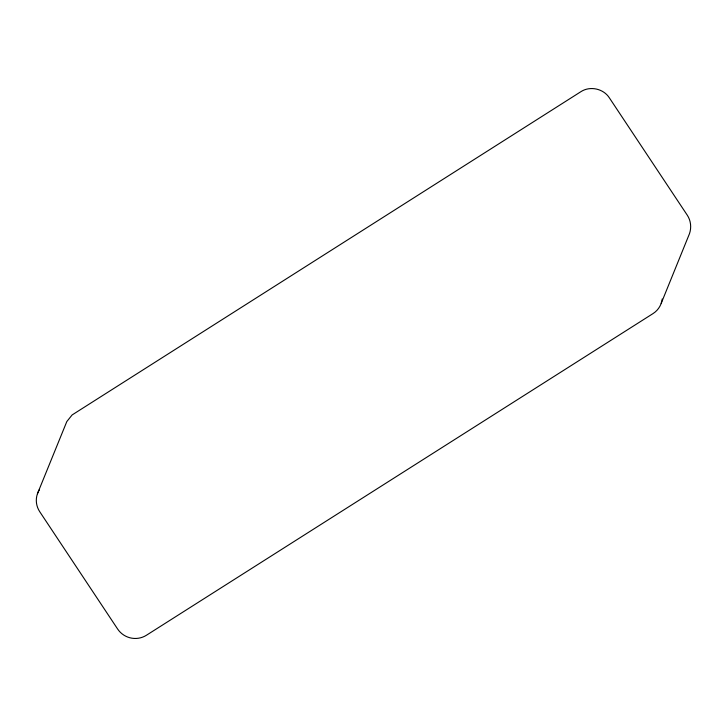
<?xml version="1.0" encoding="UTF-8"?>
<svg xmlns="http://www.w3.org/2000/svg" width="727" height="727" viewBox="0 0 727 727"><rect width="100%" height="100%" fill="white"/><g stroke="black" fill="none" stroke-linecap="round" stroke-linejoin="round"><path stroke-width="1.09" d="M37.45 493.733L66.811 421.569L72.118 414.944L580.837 91.72C590.042 85.641 603.51 88.639 609.399 97.9L687.279 215.192C690.859 220.554 691.595 227.542 689.514 233.612L661.207 303.332M39.385 489.734A20.847 20.401 22.1 0 0 39.749 511.726L117.629 629.019A20.847 20.401 22.1 0 0 146.427 635.253L653.01 313.601A20.847 20.401 22.1 0 0 661.724 301.623M662.206 298.997A20.847 20.401 22.1 0 1 661.924 300.76"/></g></svg>
